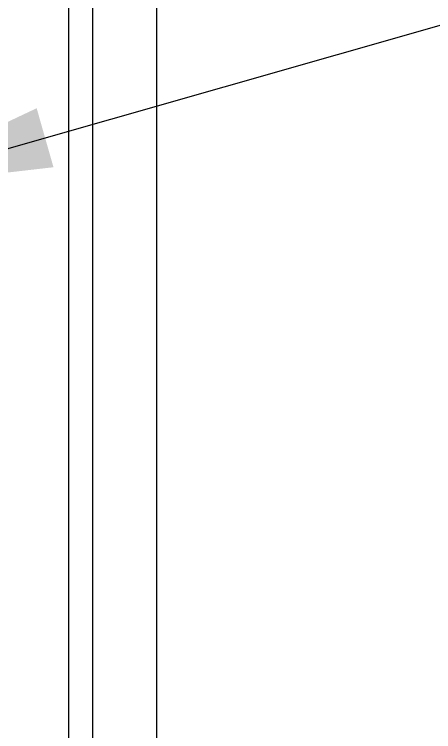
# Model space of a CAD drawing. Extents: x 1169373 to 1354985, y 649019 to 904199.
# Drawn here: x 1279320.9 to 1279545.6, y 806471.1 to 806855.4 of the extents above; entities that cross this region are included whole.
import ezdxf

# ---------------------------------------------------------------- set-up
doc = ezdxf.new("R2010")
doc.units = 0
doc.header["$LTSCALE"] = 1000
doc.header["$MEASUREMENT"] = 0
doc.styles.get("Standard").update_dxf_attribs({"font": 'gbenor.shx', "bigfont": 'gbcbig.shx'})
doc.dimstyles.get("Standard").update_dxf_attribs({"dimscale": 100, "dimtxt": 3.5, "dimasz": 1, "dimexe": 2.5, "dimexo": 3, "dimgap": 1.5, "dimtad": 1, "dimdec": 0, "dimzin": 0, "dimdsep": 46, "dimtxsty": 'Standard', "dimblk": 'ARCHTICK', "dimcen": 0.09, "dimadec": 0, "dimazin": 0, "dimtfac": 1, "dimtdec": 0, "dimtix": 1, "dimtmove": 2, "dimatfit": 3, "dimfxl": 1, "dimtolj": 1, "dimtzin": 0, "dimarcsym": 0})

# ---------------------------------------------------------------- blocks, each defined once
blk = doc.blocks.new('gfhhrryyfd')
at = {"linetype": 'Continuous'}
for p, q in [((3693457.18, -1741005.43), (3693457.18, -1744418.97)), ((3693470.04, -1741005.43), (3693470.04, -1744418.97)), ((3693504.33, -1741005.43), (3693504.33, -1744418.97))]:
    blk.add_line(p, q, dxfattribs=at)
blk.add_leader([(3693348.47, -1742868.91), (3694152.94, -1742639.54)], dimstyle='Standard', override={"dimgap": 20, "dimtad": 0})

msp = doc.modelspace()

# ---------------------------------------------------------------- block references
at = {"lineweight": -3, "xscale": 0.9999959487468004, "yscale": 0.999995949678123, "zscale": 0.9999959495959999}
msp.add_blockref('gfhhrryyfd', (-2414092.33, 2549623.71), dxfattribs=at)

doc.saveas('drawing.dxf')
